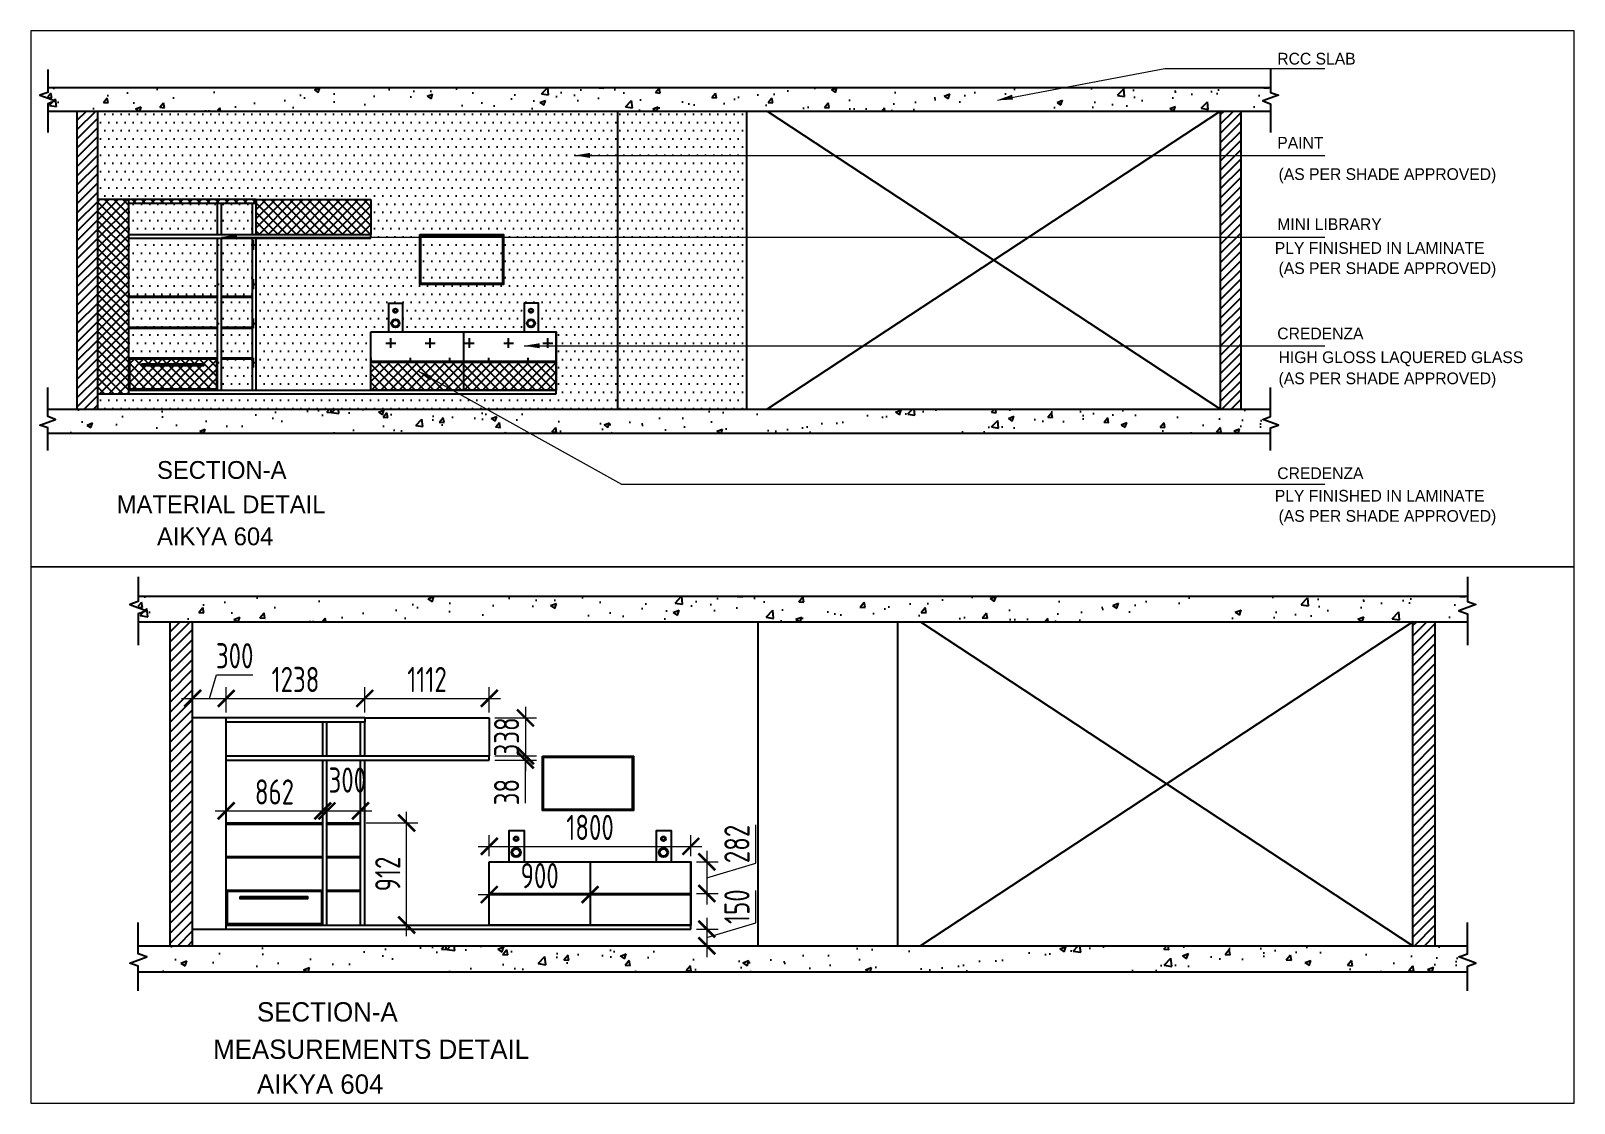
# Paper-space layout 'Layout2' of a CAD drawing. Header units: millimetres. Extents: x 29 to 257, y 20 to 178.
# The model-space entities are those that its viewports show. They can reach past a viewport. Long polylines and large blocks are cut down to what shows.
import ezdxf

# ---------------------------------------------------------------- set-up
doc = ezdxf.new("R2010")
doc.units = ezdxf.units.MM
doc.header["$LTSCALE"] = 10
doc.header["$PDMODE"] = 35
doc.header["$PDSIZE"] = 500
for name, color, linetype in [('07--DIM-1', 1, 'Continuous'), ('A--HATCH-1', 8, 'Continuous'), ('A--SPACEREF', 3, 'Continuous'), ('DIMM-1', 1, 'Continuous')]:
    doc.layers.add(name, color=color, linetype=linetype)
doc.styles.add('ISO', font='isocp2.shx', dxfattribs={"width": 0.8})
doc.dimstyles.new('A-DIM-100', dxfattribs={"dimscale": 100, "dimtxt": 2.25, "dimasz": 1.5, "dimexe": 1, "dimexo": 0.5, "dimgap": 0, "dimtad": 0, "dimdec": 0, "dimzin": 12, "dimdsep": 46, "dimtxsty": 'ISO', "dimblk": 'ARCHTICK', "dimcen": 1, "dimdle": 1, "dimclrd": 8, "dimclre": 8, "dimclrt": 256, "dimadec": 0, "dimazin": 3, "dimtfac": 1, "dimtdec": 0, "dimtmove": 1, "dimatfit": 2, "dimfxl": 1, "dimtvp": 0.75, "dimtolj": 1, "dimtzin": 12, "dimlwd": 18, "dimlwe": 18, "dimarcsym": 0})
pattern_1 = [(0, (-205535.01, -26115.49), (39.6875, 79.375), [0, -79.375])]
pattern_2 = [(45, (-205535.01, -26115.49), (-44.90128, 44.90128), []), (135, (-205535.01, -26115.49), (-44.90128, -44.90128), [])]
pattern_3 = [(0, (-205535, -26115.49), (190.5, 190.5), [95.25, -285.75]), (90, (-205487.38, -26163.11), (-190.5, 190.5), [95.25, -285.75])]

# ---------------------------------------------------------------- blocks, each defined once
blk = doc.blocks.new('_ArchTick')
at = {"color": 0, "const_width": 0.15}
blk.add_lwpolyline([(-0.5, -0.5), (0.5, 0.5)], dxfattribs=at)
blk = doc.blocks.new('*D442')
at = {"layer": '07--DIM-1', "color": 8, "lineweight": 18}
for p, q in [((12459, -38102), (12459, -36990)), ((12097, -37090), (12559, -37090)), ((12097, -38002), (12559, -38002))]:
    blk.add_line(p, q, dxfattribs=at)
at = {"layer": 'Defpoints', "color": 0}
for p in [(12047, -37090), (12459, -37090), (12047, -38002)]:
    blk.add_point(p, dxfattribs=at)
at = {"layer": '07--DIM-1', "color": 8, "lineweight": 18, "xscale": 150, "yscale": 150, "zscale": 150}
for p, rotation in [((12459, -37090), 90), ((12459, -38002), 270)]:
    blk.add_blockref('_ArchTick', p, dxfattribs=dict(at, rotation=rotation))
at = {"layer": '07--DIM-1', "insert": (12290, -37546), "char_height": 225, "attachment_point": 5, "rotation": 90, "style": 'ISO'}
blk.add_mtext('\\A1;912', dxfattribs=at)
blk = doc.blocks.new('*D443')
at = {"layer": '07--DIM-1', "color": 8, "lineweight": 18}
for p, q in [((10847, -37040), (10847, -36882)), ((11709, -37040), (11709, -36882)), ((10747, -36982), (11809, -36982))]:
    blk.add_line(p, q, dxfattribs=at)
at = {"layer": 'Defpoints', "color": 0}
for p in [(11709, -36982), (10847, -37090), (11709, -37090)]:
    blk.add_point(p, dxfattribs=at)
at = {"layer": '07--DIM-1', "color": 8, "lineweight": 18, "xscale": 150, "yscale": 150, "zscale": 150, "rotation": 180}
blk.add_blockref('_ArchTick', (10847, -36982), dxfattribs=at)
at = {"layer": '07--DIM-1', "color": 8, "lineweight": 18, "xscale": 150, "yscale": 150, "zscale": 150}
blk.add_blockref('_ArchTick', (11709, -36982), dxfattribs=at)
at = {"layer": '07--DIM-1', "insert": (11278, -36813), "char_height": 225, "attachment_point": 5, "style": 'ISO'}
blk.add_mtext('\\A1;862', dxfattribs=at)
blk = doc.blocks.new('*D444')
at = {"layer": '07--DIM-1', "color": 8, "lineweight": 18}
for p, q in [((11747, -37040), (11747, -36882)), ((12047, -37040), (12047, -36882)), ((11647, -36982), (12147, -36982))]:
    blk.add_line(p, q, dxfattribs=at)
at = {"layer": 'Defpoints', "color": 0}
for p in [(12047, -36982), (11747, -37090), (12047, -37090)]:
    blk.add_point(p, dxfattribs=at)
at = {"layer": '07--DIM-1', "color": 8, "lineweight": 18, "xscale": 150, "yscale": 150, "zscale": 150, "rotation": 180}
blk.add_blockref('_ArchTick', (11747, -36982), dxfattribs=at)
at = {"layer": '07--DIM-1', "color": 8, "lineweight": 18, "xscale": 150, "yscale": 150, "zscale": 150}
blk.add_blockref('_ArchTick', (12047, -36982), dxfattribs=at)
at = {"layer": '07--DIM-1', "insert": (11929, -36707), "char_height": 225, "attachment_point": 5, "style": 'ISO'}
blk.add_mtext('\\A1;300', dxfattribs=at)
blk = doc.blocks.new('*D445')
at = {"layer": '07--DIM-1', "color": 8, "lineweight": 18}
for p, q in [((10697, -35977), (10761, -35765)), ((10761, -35765), (11085, -35765)), ((10447, -35977), (10947, -35977)), ((10547, -36102), (10547, -35877)), ((10847, -36102), (10847, -35877))]:
    blk.add_line(p, q, dxfattribs=at)
at = {"layer": 'Defpoints', "color": 0}
for p in [(10847, -35977), (10547, -36152), (10847, -36152)]:
    blk.add_point(p, dxfattribs=at)
at = {"layer": '07--DIM-1', "color": 8, "lineweight": 18, "xscale": 150, "yscale": 150, "zscale": 150, "rotation": 180}
blk.add_blockref('_ArchTick', (10547, -35977), dxfattribs=at)
at = {"layer": '07--DIM-1', "color": 8, "lineweight": 18, "xscale": 150, "yscale": 150, "zscale": 150}
blk.add_blockref('_ArchTick', (10847, -35977), dxfattribs=at)
at = {"layer": '07--DIM-1', "insert": (10923, -35596), "char_height": 225, "attachment_point": 5, "style": 'ISO'}
blk.add_mtext('\\A1;300', dxfattribs=at)
blk = doc.blocks.new('*D446')
at = {"layer": '07--DIM-1', "color": 8, "lineweight": 18}
for p, q in [((10747, -35977), (12185, -35977)), ((10847, -36102), (10847, -35877)), ((12085, -36102), (12085, -35877))]:
    blk.add_line(p, q, dxfattribs=at)
at = {"layer": 'Defpoints', "color": 0}
for p in [(12085, -35977), (10847, -36152), (12085, -36152)]:
    blk.add_point(p, dxfattribs=at)
at = {"layer": '07--DIM-1', "color": 8, "lineweight": 18, "xscale": 150, "yscale": 150, "zscale": 150, "rotation": 180}
blk.add_blockref('_ArchTick', (10847, -35977), dxfattribs=at)
at = {"layer": '07--DIM-1', "color": 8, "lineweight": 18, "xscale": 150, "yscale": 150, "zscale": 150}
blk.add_blockref('_ArchTick', (12085, -35977), dxfattribs=at)
at = {"layer": '07--DIM-1', "insert": (11466, -35808), "char_height": 225, "attachment_point": 5, "style": 'ISO'}
blk.add_mtext('\\A1;1238', dxfattribs=at)
blk = doc.blocks.new('*D447')
at = {"layer": '07--DIM-1', "color": 8, "lineweight": 18}
for p, q in [((11985, -35977), (13297, -35977)), ((12085, -36102), (12085, -35877)), ((13197, -36102), (13197, -35877))]:
    blk.add_line(p, q, dxfattribs=at)
at = {"layer": 'Defpoints', "color": 0}
for p in [(13197, -35977), (12085, -36152), (13197, -36152)]:
    blk.add_point(p, dxfattribs=at)
at = {"layer": '07--DIM-1', "color": 8, "lineweight": 18, "xscale": 150, "yscale": 150, "zscale": 150, "rotation": 180}
blk.add_blockref('_ArchTick', (12085, -35977), dxfattribs=at)
at = {"layer": '07--DIM-1', "color": 8, "lineweight": 18, "xscale": 150, "yscale": 150, "zscale": 150}
blk.add_blockref('_ArchTick', (13197, -35977), dxfattribs=at)
at = {"layer": '07--DIM-1', "insert": (12641, -35808), "char_height": 225, "attachment_point": 5, "style": 'ISO'}
blk.add_mtext('\\A1;1112', dxfattribs=at)
blk = doc.blocks.new('*D448')
at = {"layer": '07--DIM-1', "color": 8, "lineweight": 18}
for p, q in [((13520, -36052), (13520, -36590)), ((13247, -36152), (13620, -36152)), ((13247, -36490), (13620, -36490))]:
    blk.add_line(p, q, dxfattribs=at)
at = {"layer": 'Defpoints', "color": 0}
for p in [(13197, -36152), (13197, -36490), (13520, -36490)]:
    blk.add_point(p, dxfattribs=at)
at = {"layer": '07--DIM-1', "color": 8, "lineweight": 18, "xscale": 150, "yscale": 150, "zscale": 150}
for p, rotation in [((13520, -36152), 90), ((13520, -36490), 270)]:
    blk.add_blockref('_ArchTick', p, dxfattribs=dict(at, rotation=rotation))
at = {"layer": '07--DIM-1', "insert": (13352, -36321), "char_height": 225, "attachment_point": 5, "rotation": 90, "style": 'ISO'}
blk.add_mtext('\\A1;338', dxfattribs=at)
blk = doc.blocks.new('*D449')
at = {"layer": '07--DIM-1', "color": 8, "lineweight": 18}
for p, q in [((13520, -36390), (13520, -36628)), ((13247, -36490), (13620, -36490)), ((13247, -36528), (13620, -36528)), ((13520, -36913), (13520, -36528))]:
    blk.add_line(p, q, dxfattribs=at)
at = {"layer": 'Defpoints', "color": 0}
for p in [(13197, -36490), (13197, -36528), (13520, -36528)]:
    blk.add_point(p, dxfattribs=at)
at = {"layer": '07--DIM-1', "color": 8, "lineweight": 18, "xscale": 150, "yscale": 150, "zscale": 150}
for p, rotation in [((13520, -36490), 90), ((13520, -36528), 270)]:
    blk.add_blockref('_ArchTick', p, dxfattribs=dict(at, rotation=rotation))
at = {"layer": '07--DIM-1', "insert": (13352, -36814), "char_height": 225, "attachment_point": 5, "rotation": 90, "style": 'ISO'}
blk.add_mtext('\\A1;38', dxfattribs=at)
blk = doc.blocks.new('*D450')
at = {"layer": '07--DIM-1', "color": 8, "lineweight": 18}
for p, q in [((13197, -37388), (13197, -37199)), ((14997, -37388), (14997, -37199)), ((13097, -37299), (15097, -37299))]:
    blk.add_line(p, q, dxfattribs=at)
at = {"layer": 'Defpoints', "color": 0}
for p in [(14997, -37299), (13197, -37438), (14997, -37438)]:
    blk.add_point(p, dxfattribs=at)
at = {"layer": '07--DIM-1', "color": 8, "lineweight": 18, "xscale": 150, "yscale": 150, "zscale": 150, "rotation": 180}
blk.add_blockref('_ArchTick', (13197, -37299), dxfattribs=at)
at = {"layer": '07--DIM-1', "color": 8, "lineweight": 18, "xscale": 150, "yscale": 150, "zscale": 150}
blk.add_blockref('_ArchTick', (14997, -37299), dxfattribs=at)
at = {"layer": '07--DIM-1', "insert": (14097, -37130), "char_height": 225, "attachment_point": 5, "style": 'ISO'}
blk.add_mtext('\\A1;1800', dxfattribs=at)
blk = doc.blocks.new('*D451')
at = {"layer": '07--DIM-1', "color": 8, "lineweight": 18}
for p, q in [((13197, -37488), (13197, -37830)), ((14097, -37488), (14097, -37830)), ((13097, -37730), (14197, -37730))]:
    blk.add_line(p, q, dxfattribs=at)
at = {"layer": 'Defpoints', "color": 0}
for p in [(13197, -37438), (14097, -37438), (14097, -37730)]:
    blk.add_point(p, dxfattribs=at)
at = {"layer": '07--DIM-1', "color": 8, "lineweight": 18, "xscale": 150, "yscale": 150, "zscale": 150, "rotation": 180}
blk.add_blockref('_ArchTick', (13197, -37730), dxfattribs=at)
at = {"layer": '07--DIM-1', "color": 8, "lineweight": 18, "xscale": 150, "yscale": 150, "zscale": 150}
blk.add_blockref('_ArchTick', (14097, -37730), dxfattribs=at)
at = {"layer": '07--DIM-1', "insert": (13647, -37561), "char_height": 225, "attachment_point": 5, "style": 'ISO'}
blk.add_mtext('\\A1;900', dxfattribs=at)
blk = doc.blocks.new('*D452')
at = {"layer": '07--DIM-1', "color": 8, "lineweight": 18}
for p, q in [((15578, -37448), (15578, -37108)), ((15140, -37338), (15140, -37820)), ((15047, -37438), (15240, -37438)), ((15140, -37579), (15578, -37448)), ((15047, -37720), (15240, -37720))]:
    blk.add_line(p, q, dxfattribs=at)
at = {"layer": 'Defpoints', "color": 0}
for p in [(14997, -37438), (14997, -37720), (15140, -37720)]:
    blk.add_point(p, dxfattribs=at)
at = {"layer": '07--DIM-1', "color": 8, "lineweight": 18, "xscale": 150, "yscale": 150, "zscale": 150}
for p, rotation in [((15140, -37438), 90), ((15140, -37720), 270)]:
    blk.add_blockref('_ArchTick', p, dxfattribs=dict(at, rotation=rotation))
at = {"layer": '07--DIM-1', "insert": (15409, -37278), "char_height": 225, "attachment_point": 5, "rotation": 90, "style": 'ISO'}
blk.add_mtext('\\A1;282', dxfattribs=at)
blk = doc.blocks.new('*D453')
at = {"layer": '07--DIM-1', "color": 8, "lineweight": 18}
for p, q in [((15578, -37982), (15578, -37694)), ((15047, -38038), (15240, -38038)), ((15140, -37938), (15140, -38288)), ((15140, -38113), (15578, -37982)), ((15016, -38188), (15240, -38188))]:
    blk.add_line(p, q, dxfattribs=at)
at = {"layer": 'Defpoints', "color": 0}
for p in [(14997, -38038), (14966, -38188), (15140, -38188)]:
    blk.add_point(p, dxfattribs=at)
at = {"layer": '07--DIM-1', "color": 8, "lineweight": 18, "xscale": 150, "yscale": 150, "zscale": 150}
for p, rotation in [((15140, -38038), 90), ((15140, -38188), 270)]:
    blk.add_blockref('_ArchTick', p, dxfattribs=dict(at, rotation=rotation))
at = {"layer": '07--DIM-1', "insert": (15409, -37838), "char_height": 225, "attachment_point": 5, "rotation": 90, "style": 'ISO'}
blk.add_mtext('\\A1;150', dxfattribs=at)

msp = doc.modelspace()

# ---------------------------------------------------------------- hatches: boundary and pattern name
h = msp.add_hatch()
h.set_pattern_fill('AR-CONC', color=256, scale=3, style=0)
h.set_pattern_definition([(50, (-205535, -26115.5), (546.554, -47.8173), [57.15, -628.65]), (355, (-205535, -26115.5), (-105.7285, 573.17), [45.72, -502.92]), (100.451, (-205489.46, -26119.47), (440.8275, 525.35), [48.57, -534.27]), (46.1842, (-205535, -25963.1), (813.2371, -126.127), [85.725, -942.975]), (96.6356, (-205467.2, -25973.6), (712.2127, 742.2767), [72.855, -801.405]), (351.184, (-205535, -25963.1), (712.214, 742.2754), [68.58, -754.38]), (21, (-205458.8, -26001.2), (454.8446, -306.7966), [57.15, -628.65]), (326, (-205458.8, -26001.2), (185.4061, 552.5639), [45.72, -502.92]), (71.4514, (-205420.9, -26026.75), (640.2495, 245.7686), [48.57, -534.27]), (37.5, (-205535, -26115.49), (9.2658, 253.66512), [0, -496.824, 0, -510.54, 0, -504.825]), (7.5, (-205535, -26115.5), (200.459, 300.54172), [0, -291.084, 0, -485.394, 0, -192.405]), (327.5, (-205704.93, -26115.49), (406.77179, -17.18623), [0, -190.5, 0, -594.36, 0, -788.67]), (317.5, (-205781.13, -26115.5), (444.38754, 76.2795), [0, -247.65, 0, -394.716, 0, -560.07])])
h.paths.add_polyline_path([(-12923.1, -35292.1), (-12923.1, -35220.9), (-12998.9, -35193.3), (-12923.1, -35165.7), (-12923.1, -35063.5), (-24795.2, -35063.5), (-24795.2, -35165.7), (-24719.4, -35193.3), (-24795.2, -35220.9), (-24795.2, -35292.1)])
h.paths.add_polyline_path([(-12923.1, -38419.3), (-12923.1, -38314.5), (-12998.9, -38286.9), (-12923.1, -38259.3), (-12923.1, -38188.1), (-24795.2, -38188.1), (-24795.2, -38259.3), (-24719.4, -38286.9), (-24795.2, -38314.5), (-24795.2, -38419.3)])
h = msp.add_hatch()
h.set_pattern_fill('AR-CONC', color=256, scale=3, style=0)
h.set_pattern_definition([(50, (-170678.47, -26115.5), (546.554, -47.8173), [57.15, -628.65]), (355, (-170678.47, -26115.5), (-105.7285, 573.17), [45.72, -502.92]), (100.451, (-170632.9, -26119.47), (440.8275, 525.35), [48.57, -534.27]), (46.1842, (-170678.5, -25963.1), (813.2371, -126.127), [85.725, -942.975]), (96.6356, (-170610.7, -25973.6), (712.2127, 742.2767), [72.855, -801.405]), (351.184, (-170678.5, -25963.1), (712.214, 742.2754), [68.58, -754.38]), (21, (-170602.27, -26001.2), (454.8446, -306.7966), [57.15, -628.65]), (326, (-170602.27, -26001.2), (185.4061, 552.5639), [45.72, -502.92]), (71.4514, (-170564.36, -26026.75), (640.2495, 245.7686), [48.57, -534.27]), (37.5, (-170678.47, -26115.49), (9.2658, 253.66512), [0, -496.824, 0, -510.54, 0, -504.825]), (7.5, (-170678.47, -26115.5), (200.459, 300.54172), [0, -291.084, 0, -485.394, 0, -192.405]), (327.5, (-170848.4, -26115.49), (406.77179, -17.18623), [0, -190.5, 0, -594.36, 0, -788.67]), (317.5, (-170924.6, -26115.5), (444.38754, 76.2795), [0, -247.65, 0, -394.716, 0, -560.07])])
h.paths.add_polyline_path([(21933.4, -35292.1), (21933.4, -35220.9), (21857.6, -35193.3), (21933.4, -35165.7), (21933.4, -35063.5), (10061.3, -35063.5), (10061.3, -35165.7), (10137.2, -35193.3), (10061.3, -35220.9), (10061.3, -35292.1)])
h.paths.add_polyline_path([(21933.4, -38419.3), (21933.4, -38314.5), (21857.6, -38286.9), (21933.4, -38259.3), (21933.4, -38188.1), (10061.3, -38188.1), (10061.3, -38259.3), (10137.2, -38286.9), (10061.3, -38314.5), (10061.3, -38419.3)])
h = msp.add_hatch()
h.set_pattern_fill('DOTS', color=256, scale=50, style=0)
h.set_pattern_definition(pattern_1)
h.paths.add_polyline_path([(-24309.2, -35292.1), (-24309.2, -36152.1), (-22771.2, -36152.1), (-21659.2, -36152.1), (-21659.2, -36490.1), (-21659.2, -36528.1), (-22771.2, -36528.1), (-22771.2, -38002.1), (-21659.2, -38002.1), (-21659.2, -37438.1), (-21485.6, -37438.1), (-21485.6, -37159.9), (-21346.5, -37159.9), (-21346.5, -37438.1), (-20169.8, -37438.1), (-20169.8, -37159.5), (-20030.6, -37159.5), (-20030.6, -37438.1), (-19859.2, -37438.1), (-19859.2, -38002.1), (-19859.2, -38038.1), (-24309.2, -38038.1), (-24309.2, -38188.1), (-19259.2, -38188.1), (-19259.2, -35292.1)])
h.paths.add_polyline_path([(-20371.9, -36492.3), (-20371.9, -36978.4), (-21183.9, -36978.4), (-21183.9, -36492.3)], flags=16)
h.paths.add_polyline_path([(-18009.2, -35292.1), (-19259.2, -35292.1), (-19259.2, -38188.1), (-18009.2, -38188.1)])
h.paths.add_polyline_path([(-20381.9, -36968.4), (-20381.9, -36502.3), (-21173.9, -36502.3), (-21173.9, -36968.4)], flags=0)
h = msp.add_hatch()
h.set_pattern_fill('ANSI37', color=256, scale=20, style=0)
h.set_pattern_definition(pattern_2)
h.paths.add_polyline_path([(-24309.2, -38038.1), (-24009.2, -38038.1), (-24009.2, -36152.1), (-24309.2, -36152.1)])
h.paths.add_polyline_path([(-22771.2, -36152.1), (-24009.2, -36152.1), (-24009.2, -36190.1), (-22771.2, -36190.1)])
h.paths.add_polyline_path([(-21659.2, -36152.1), (-22771.2, -36152.1), (-22771.2, -36190.1), (-22771.2, -36490.1), (-21659.2, -36490.1)])
h.paths.add_polyline_path([(-23157.2, -37700.1), (-23999.2, -37700.1), (-23999.2, -37992.1), (-23157.2, -37992.1)])
h.paths.add_polyline_path([(-23884.1, -37767.1), (-23884.1, -37746.1), (-23284.3, -37746.1), (-23284.3, -37767.1)], flags=16)
h = msp.add_hatch()
h.set_pattern_fill('DOTS', color=256, scale=50, style=0)
h.set_pattern_definition(pattern_1)
h.paths.add_polyline_path([(-23147.2, -36490.1), (-23147.2, -36190.1), (-24009.2, -36190.1), (-24009.2, -36490.1)])
h.paths.add_polyline_path([(-23147.2, -37090.1), (-23147.2, -36528.1), (-24009.2, -36528.1), (-24009.2, -37090.1)])
h.paths.add_polyline_path([(-23109.2, -37090.1), (-22809.2, -37090.1), (-22809.2, -36528.1), (-23109.2, -36528.1)])
h.paths.add_polyline_path([(-22809.2, -36190.1), (-23109.2, -36190.1), (-23109.2, -36490.1), (-22809.2, -36490.1)])
h.paths.add_polyline_path([(-24009.2, -37100.1), (-24009.2, -37390.1), (-23147.2, -37390.1), (-23147.2, -37100.1)])
h.paths.add_polyline_path([(-24009.2, -37400.1), (-24009.2, -37690.1), (-23147.2, -37690.1), (-23147.2, -37400.1)])
h.paths.add_polyline_path([(-23109.2, -37100.1), (-23109.2, -37390.1), (-22809.2, -37390.1), (-22809.2, -37100.1)])
h.paths.add_polyline_path([(-22809.2, -37400.1), (-23109.2, -37400.1), (-23109.2, -37690.1), (-22809.2, -37690.1)])
h.paths.add_polyline_path([(-23109.2, -38002.1), (-22809.2, -38002.1), (-22809.2, -37700.1), (-23109.2, -37700.1)])
h = msp.add_hatch()
h.set_pattern_fill('CROSS', color=256, scale=30, style=0)
h.set_pattern_definition(pattern_3)
h.paths.add_polyline_path([(-23109.2, -37100.1), (-23109.2, -36528.1), (-23147.2, -36528.1), (-23147.2, -37100.1), (-23147.2, -37400.1), (-23147.2, -38002.1), (-23109.2, -38002.1), (-23109.2, -37400.1)])
h.paths.add_polyline_path([(-22809.2, -38002.1), (-22771.2, -38002.1), (-22771.2, -36528.1), (-22809.2, -36528.1)])
h = msp.add_hatch()
h.set_pattern_fill('CROSS', color=256, scale=30, style=0)
h.set_pattern_definition(pattern_3)
h.paths.add_polyline_path([(-21659.2, -37720.1), (-20759.2, -37720.1), (-20759.2, -37438.1), (-21659.2, -37438.1)])
h.paths.add_polyline_path([(-20759.2, -37438.1), (-20759.2, -37720.1), (-19859.2, -37720.1), (-19859.2, -37438.1)])
h = msp.add_hatch()
h.set_pattern_fill('ANSI37', color=256, scale=20, style=0)
h.set_pattern_definition(pattern_2)
h.paths.add_polyline_path([(-21659.2, -37730.1), (-21659.2, -38002.1), (-20759.2, -38002.1), (-20759.2, -37730.1)])
h.paths.add_polyline_path([(-20759.2, -37730.1), (-20759.2, -38002.1), (-19859.2, -38002.1), (-19859.2, -37730.1)])
at = {"layer": 'A--HATCH-1'}
h = msp.add_hatch(dxfattribs=at)
h.set_pattern_fill('ANSI31', color=256, scale=20, style=0)
h.set_pattern_definition([(45, (-205535.01, -26115.49), (-44.90128, 44.90128), [])])
h.paths.add_polyline_path([(-24309.2, -35292.1), (-24509.2, -35292.1), (-24509.2, -38188.1), (-24309.2, -38188.1)])
h.paths.add_polyline_path([(-13209.2, -35292.1), (-13409.2, -35292.1), (-13409.2, -38188.1), (-13209.2, -38188.1)])
h = msp.add_hatch(dxfattribs=at)
h.set_pattern_fill('ANSI31', color=256, scale=20, style=0)
h.set_pattern_definition([(45, (-170678.47, -26115.49), (-44.90128, 44.90128), [])])
h.paths.add_polyline_path([(10547.4, -35292.1), (10347.4, -35292.1), (10347.4, -38188.1), (10547.4, -38188.1)])
h.paths.add_polyline_path([(21647.4, -35292.1), (21447.4, -35292.1), (21447.4, -38188.1), (21647.4, -38188.1)])

# ---------------------------------------------------------------- linework, layer by layer
for p, q in [((-24795.2, -35063.5), (-12923.1, -35063.5)), ((10061.3, -35063.5), (21933.4, -35063.5)), ((-24795.2, -35292.1), (-12923.1, -35292.1)), ((-24509.2, -38188.1), (-24509.2, -35292.1)), ((-24309.2, -38188.1), (-24309.2, -35292.1)), ((-19259.2, -38188.1), (-19259.2, -35292.1)), ((-18009.2, -38188.1), (-18009.2, -35292.1)), ((-17809.2, -35292.1), (-13409.2, -38188.1)), ((-13409.2, -35292.1), (-17809.2, -38188.1)), ((-13409.2, -38188.1), (-13409.2, -35292.1)), ((-13209.2, -38188.1), (-13209.2, -35292.1)), ((10061.3, -35292.1), (21933.4, -35292.1)), ((10347.4, -38188.1), (10347.4, -35292.1)), ((10547.4, -38188.1), (10547.4, -35292.1)), ((15597.4, -38188.1), (15597.4, -35292.1)), ((16847.4, -38188.1), (16847.4, -35292.1)), ((17047.4, -35292.1), (21447.4, -38188.1)), ((21447.4, -35292.1), (17047.4, -38188.1)), ((21447.4, -38188.1), (21447.4, -35292.1)), ((21647.4, -38188.1), (21647.4, -35292.1)), ((-22771.2, -36152.1), (-24309.2, -36152.1)), ((-24009.2, -38038.1), (-24009.2, -36152.1)), ((-22771.2, -36190.1), (-24009.2, -36190.1)), ((-23147.2, -36490.1), (-23147.2, -36190.1)), ((-23109.2, -36490.1), (-23109.2, -36190.1)), ((-22809.2, -36490.1), (-22809.2, -36190.1)), ((-22771.2, -36152.1), (-22771.2, -36190.1)), ((-22771.2, -36152.1), (-21659.2, -36152.1)), ((-22771.2, -36490.1), (-22771.2, -36190.1)), ((-21659.2, -36152.1), (-21659.2, -36490.1)), ((12085.4, -36152.1), (10547.4, -36152.1)), ((10847.4, -38038.1), (10847.4, -36152.1)), ((12085.4, -36190.1), (10847.4, -36190.1)), ((11709.4, -36490.1), (11709.4, -36190.1)), ((11747.4, -36490.1), (11747.4, -36190.1)), ((12047.4, -36490.1), (12047.4, -36190.1)), ((12085.4, -36152.1), (12085.4, -36190.1)), ((12085.4, -36152.1), (13197.4, -36152.1)), ((12085.4, -36490.1), (12085.4, -36190.1)), ((13197.4, -36152.1), (13197.4, -36490.1)), ((-24009.2, -36490.1), (-22809.2, -36490.1)), ((-24009.2, -36490.1), (-21659.2, -36490.1)), ((-24009.2, -36528.1), (-21659.2, -36528.1)), ((-23147.2, -37100.1), (-23147.2, -36528.1)), ((-23109.2, -37100.1), (-23109.2, -36528.1)), ((-22809.2, -38002.1), (-22809.2, -36528.1)), ((-22771.2, -38002.1), (-22771.2, -36528.1)), ((-21659.2, -36528.1), (-21659.2, -36490.1)), ((10847.4, -36490.1), (12047.4, -36490.1)), ((10847.4, -36490.1), (13197.4, -36490.1)), ((10847.4, -36528.1), (13197.4, -36528.1)), ((11709.4, -37100.1), (11709.4, -36528.1)), ((11747.4, -37100.1), (11747.4, -36528.1)), ((12047.4, -38002.1), (12047.4, -36528.1)), ((12085.4, -38002.1), (12085.4, -36528.1)), ((13197.4, -36528.1), (13197.4, -36490.1)), ((-24009.2, -37090.1), (-23147.2, -37090.1)), ((-24009.2, -37100.1), (-23147.2, -37100.1)), ((-23147.2, -37400.1), (-23147.2, -37100.1)), ((-23109.2, -37090.1), (-22809.2, -37090.1)), ((-23109.2, -37400.1), (-23109.2, -37100.1)), ((-23109.2, -37100.1), (-22809.2, -37100.1)), ((10847.4, -37090.1), (11709.4, -37090.1)), ((10847.4, -37100.1), (11709.4, -37100.1)), ((11709.4, -37400.1), (11709.4, -37100.1)), ((11747.4, -37090.1), (12047.4, -37090.1)), ((11747.4, -37400.1), (11747.4, -37100.1)), ((11747.4, -37100.1), (12047.4, -37100.1)), ((-24009.2, -37390.1), (-23147.2, -37390.1)), ((-24009.2, -37400.1), (-23147.2, -37400.1)), ((-23147.2, -38002.1), (-23147.2, -37400.1)), ((-23109.2, -37390.1), (-22809.2, -37390.1)), ((-23109.2, -38002.1), (-23109.2, -37400.1)), ((-23109.2, -37400.1), (-22809.2, -37400.1)), ((-21659.2, -38002.1), (-21659.2, -37438.1)), ((-21659.2, -37438.1), (-19859.2, -37438.1)), ((-20759.2, -37438.1), (-20759.2, -38002.1)), ((-19859.2, -38038.1), (-19859.2, -37438.1)), ((10847.4, -37390.1), (11709.4, -37390.1)), ((10847.4, -37400.1), (11709.4, -37400.1)), ((11709.4, -38002.1), (11709.4, -37400.1)), ((11747.4, -37390.1), (12047.4, -37390.1)), ((11747.4, -38002.1), (11747.4, -37400.1)), ((11747.4, -37400.1), (12047.4, -37400.1)), ((13197.4, -38002.1), (13197.4, -37438.1)), ((13197.4, -37438.1), (14997.4, -37438.1)), ((14097.4, -37438.1), (14097.4, -38002.1)), ((14997.4, -38038.1), (14997.4, -37438.1)), ((-24009.2, -37690.1), (-23147.2, -37690.1)), ((-23109.2, -37690.1), (-22809.2, -37690.1)), ((-23109.2, -37700.1), (-22809.2, -37700.1)), ((-21659.2, -37720.1), (-19859.2, -37720.1)), ((-21659.2, -37730.1), (-19859.2, -37730.1)), ((10847.4, -37690.1), (11709.4, -37690.1)), ((11747.4, -37690.1), (12047.4, -37690.1)), ((11747.4, -37700.1), (12047.4, -37700.1)), ((13197.4, -37720.1), (14997.4, -37720.1)), ((13197.4, -37730.1), (14997.4, -37730.1)), ((-24309.2, -38038.1), (-19859.2, -38038.1)), ((-24009.2, -38002.1), (-19859.2, -38002.1)), ((10547.4, -38038.1), (14997.4, -38038.1)), ((10847.4, -38002.1), (14997.4, -38002.1)), ((-24795.2, -38188.1), (-12923.1, -38188.1)), ((10061.3, -38188.1), (21933.4, -38188.1)), ((-24795.2, -38419.3), (-12923.1, -38419.3)), ((10061.3, -38419.3), (21933.4, -38419.3))]:
    msp.add_line(p, q)
at = {"linetype": 'Continuous'}
for points in [[(-24795.2, -34889.7), (-24795.2, -35110.5), (-24871, -35138.1), (-24719.4, -35193.3), (-24795.2, -35220.9), (-24795.2, -35501.5)], [(-12923.1, -34889.7), (-12923.1, -35110.5), (-12847.3, -35138.1), (-12998.9, -35193.3), (-12923.1, -35220.9), (-12923.1, -35501.5)], [(10061.3, -34889.7), (10061.3, -35110.5), (9985.5, -35138.1), (10137.2, -35193.3), (10061.3, -35220.9), (10061.3, -35501.5)], [(21933.4, -34889.7), (21933.4, -35110.5), (22009.3, -35138.1), (21857.6, -35193.3), (21933.4, -35220.9), (21933.4, -35501.5)], [(-24795.2, -38590.4), (-24795.2, -38369.7), (-24871, -38342.1), (-24719.4, -38286.9), (-24795.2, -38259.3), (-24795.2, -37978.6)], [(-12923.1, -38590.4), (-12923.1, -38369.7), (-12847.3, -38342.1), (-12998.9, -38286.9), (-12923.1, -38259.3), (-12923.1, -37978.6)], [(10061.3, -38590.4), (10061.3, -38369.7), (9985.5, -38342.1), (10137.2, -38286.9), (10061.3, -38259.3), (10061.3, -37978.6)], [(21933.4, -38590.4), (21933.4, -38369.7), (22009.3, -38342.1), (21857.6, -38286.9), (21933.4, -38259.3), (21933.4, -37978.6)]]:
    msp.add_lwpolyline(points, dxfattribs=at)
for points in [[(-21183.9, -36492.3), (-20371.9, -36492.3), (-20371.9, -36978.4), (-21183.9, -36978.4)], [(-21173.9, -36502.3), (-20381.9, -36502.3), (-20381.9, -36968.4), (-21173.9, -36968.4)], [(13672.6, -36492.3), (14484.6, -36492.3), (14484.6, -36978.4), (13672.6, -36978.4)], [(13682.6, -36502.3), (14474.6, -36502.3), (14474.6, -36968.4), (13682.6, -36968.4)], [(-21485.6, -37438.1), (-21346.5, -37438.1), (-21346.5, -37159.9), (-21485.6, -37159.9)], [(-20169.8, -37437.6), (-20030.6, -37437.6), (-20030.6, -37159.5), (-20169.8, -37159.5)], [(13370.9, -37438.1), (13510.1, -37438.1), (13510.1, -37159.9), (13370.9, -37159.9)], [(14686.8, -37437.6), (14825.9, -37437.6), (14825.9, -37159.5), (14686.8, -37159.5)], [(-21659.2, -37438.1), (-19859.2, -37438.1), (-19859.2, -38002.1), (-21659.2, -38002.1)], [(13197.4, -37438.1), (14997.4, -37438.1), (14997.4, -38002.1), (13197.4, -38002.1)], [(-23999.2, -37700.1), (-23157.2, -37700.1), (-23157.2, -37992.1), (-23999.2, -37992.1)], [(-23884.1, -37746.1), (-23284.3, -37746.1), (-23284.3, -37767.1), (-23884.1, -37767.1)], [(10857.4, -37700.1), (11699.4, -37700.1), (11699.4, -37992.1), (10857.4, -37992.1)], [(10972.5, -37746.1), (11572.3, -37746.1), (11572.3, -37767.1), (10972.5, -37767.1)]]:
    msp.add_lwpolyline(points, close=True)
for centre, radius in [((-21419.6, -37231.6), 20.9), ((-21419.6, -37231.6), 14.9), ((-20103.8, -37231.6), 20.9), ((-20103.8, -37231.6), 14.9), ((13436.9, -37231.6), 20.9), ((13436.9, -37231.6), 14.9), ((14752.8, -37231.6), 20.9), ((14752.8, -37231.6), 14.9), ((-21419.6, -37353.8), 40.7), ((-21419.6, -37353.8), 31.7), ((-20103.8, -37353.8), 40.7), ((-20103.8, -37353.8), 31.7), ((13436.9, -37353.8), 40.7), ((13436.9, -37353.8), 31.7), ((14752.8, -37353.8), 40.7), ((14752.8, -37353.8), 31.7)]:
    msp.add_circle(centre, radius)

# ---------------------------------------------------------------- texts
at = {"layer": 'A--SPACEREF'}
for s, height, p in [('RCC SLAB', 113.76, (-12857.9, -34840.2)), ('PAINT', 113.76, (-12857.9, -35656.8)), ('(AS PER SHADE APPROVED)', 113.758, (-12845.3, -35961.5)), ('MINI LIBRARY', 113.758, (-12857.9, -36447.9)), ('PLY FINISHED IN LAMINATE', 113.758, (-12882.3, -36679)), ('(AS PER SHADE APPROVED)', 113.758, (-12845.3, -36875)), ('CREDENZA', 113.76, (-12857.9, -37509.3)), ('HIGH GLOSS LAQUERED GLASS', 113.758, (-12845.3, -37740)), ('(AS PER SHADE APPROVED)', 113.758, (-12845.3, -37945.3)), ('CREDENZA', 113.76, (-12857.9, -38866.6)), ('PLY FINISHED IN LAMINATE', 113.758, (-12882.3, -39085.6)), ('(AS PER SHADE APPROVED)', 113.758, (-12845.3, -39281.7))]:
    msp.add_text(s, height=height, dxfattribs=at).set_placement(p)
at = {"layer": 'DIMM-1'}
for s, height, p in [('SECTION-A', 172.62, (-23734.5, -38864.5)), ('SECTION-A', 172.62, (11122.1, -38864.5)), ('MATERIAL DETAIL', 172.617, (-24125.9, -39198.4)), ('MEASUREMENTS DETAIL', 172.617, (10730.7, -39198.4)), ('AIKYA 604', 172.62, (-23734.5, -39509.5)), ('AIKYA 604', 172.62, (11122.1, -39509.5))]:
    msp.add_text(s, height=height, dxfattribs=at).set_placement(p)

# ---------------------------------------------------------------- dimensions: what is measured, and where the dimension line sits
at = {"layer": '07--DIM-1'}
for base, p1, p2, picture, middle in [((10847.4, -35977.1), (10547.4, -36152.1), (10847.4, -36152.1), '*D445', (10761.1, -35595.8)), ((12085.4, -35977.1), (10847.4, -36152.1), (12085.4, -36152.1), '*D446', (11466.4, -35808.3)), ((13197.4, -35977.1), (12085.4, -36152.1), (13197.4, -36152.1), '*D447', (12641.4, -35808.3)), ((11709.4, -36981.5), (10847.4, -37090.1), (11709.4, -37090.1), '*D443', (11278.4, -36812.8)), ((14997.4, -37298.6), (13197.4, -37438.1), (14997.4, -37438.1), '*D450', (14097.4, -37129.8)), ((14097.4, -37730.1), (13197.4, -37438.1), (14097.4, -37438.1), '*D451', (13647.4, -37561.3))]:
    dim = msp.add_linear_dim(base=base, p1=p1, p2=p2, dimstyle='A-DIM-100', dxfattribs=at)
    dim.commit()
    dim.dimension.update_dxf_attribs({"geometry": picture, "text_midpoint": middle})
for base, p1, p2, picture, middle in [((13520.4, -36490.1), (13197.4, -36152.1), (13197.4, -36490.1), '*D448', (13351.6, -36321.1)), ((12458.9, -37090.1), (12047.4, -38002.1), (12047.4, -37090.1), '*D442', (12290, -37546.1)), ((15140.1, -37720.1), (14997.4, -37438.1), (14997.4, -37720.1), '*D452', (15408.9, -37447.8)), ((15140.1, -38188.1), (14997.4, -38038.1), (14966.3, -38188.1), '*D453', (15408.9, -37981.8))]:
    dim = msp.add_linear_dim(base=base, p1=p1, p2=p2, angle=90, dimstyle='A-DIM-100', dxfattribs=at)
    dim.commit()
    dim.dimension.update_dxf_attribs({"geometry": picture, "text_midpoint": middle})
dim = msp.add_linear_dim(base=(13520.4, -36528.1), p1=(13197.4, -36490.1), p2=(13197.4, -36528.1), angle=90, dimstyle='A-DIM-100', dxfattribs=at)
dim.commit()
dim.dimension.update_dxf_attribs({"geometry": '*D449', "text_midpoint": (13404.6, -36813.9), "dimtype": 160})
dim = msp.add_linear_dim(base=(12047.4, -36981.5), p1=(11747.4, -37090.1), p2=(12047.4, -37090.1), dimstyle='A-DIM-100', dxfattribs=at)
dim.commit()
dim.dimension.update_dxf_attribs({"geometry": '*D444', "text_midpoint": (11929.3, -36875.3), "dimtype": 160})

# ---------------------------------------------------------------- leaders
for points in [[(-15575.3, -35185.4), (-13950.1, -34878.3), (-12395.4, -34878.3)], [(-19679.7, -35723), (-12395.4, -35723)], [(-23109.2, -36515.8), (-12395.4, -36515.8)], [(-20169.8, -37571.8), (-12395.4, -37571.8)], [(-21202.7, -37816.1), (-19226.1, -38915.2), (-12395.4, -38915.2)]]:
    msp.add_leader(points, dimstyle='A-DIM-100', override={"dimgap": 0, "dimtad": 0, "dimfxl": 0.18})

psp = doc.layouts.new('Layout2')

# ---------------------------------------------------------------- viewports
at = {"layer": '0'}
psp.add_viewport(center=(142.59, 138.76), size=(228.14, 79.2903), view_center_point=(-17467.59, -37116.84), view_height=5207.5319, dxfattribs=at)
psp.add_viewport(center=(142.59, 59.47), size=(228.14, 79.2903), view_center_point=(15994.82, -37198.2), view_height=4790.986, status=3, dxfattribs=at)

doc.saveas('drawing.dxf')
